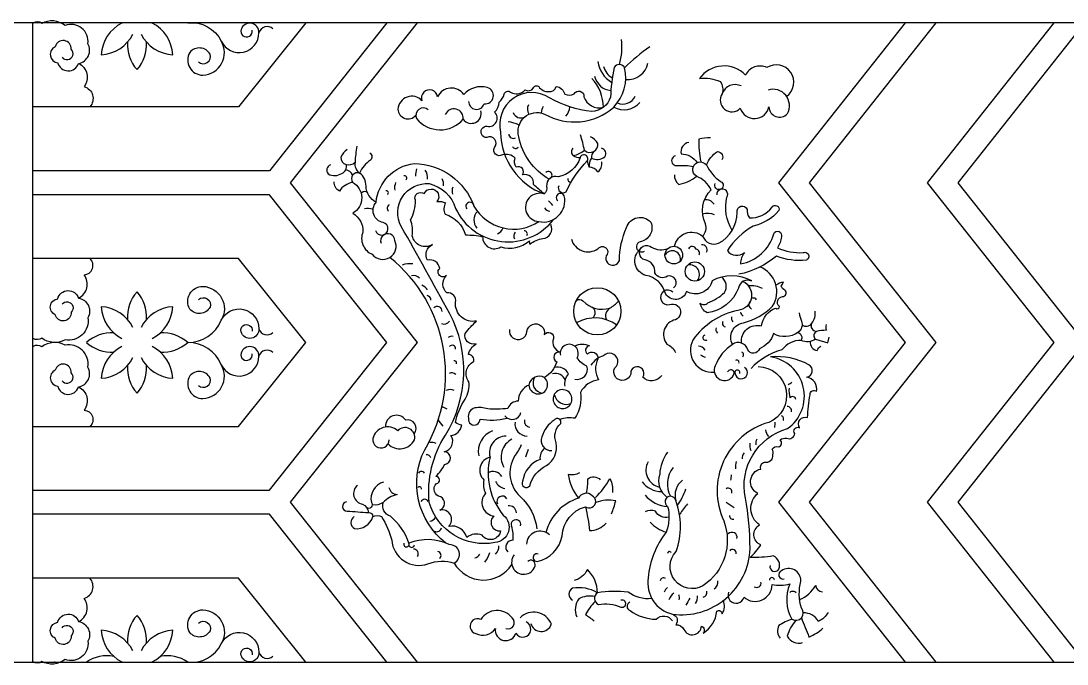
# Model space of a CAD drawing. Extents: x -66030 to 95157, y -13132 to 45879.
# Drawn here: x -56580 to -55925, y 4672 to 5074 of the extents above; entities that cross this region are included whole.
import ezdxf

# ---------------------------------------------------------------- set-up
doc = ezdxf.new("R2010")
doc.units = 0
doc.header["$LTSCALE"] = 100
doc.header["$MEASUREMENT"] = 0
doc.layers.add('3', color=11, linetype='CONTINUOUS')
doc.layers.add('4', color=121, linetype='CONTINUOUS')

# ---------------------------------------------------------------- blocks, each defined once
blk = doc.blocks.new('A$C792773B4')
at = {"layer": '3'}
blk.add_line((587, 0.65), (587, 400.65), dxfattribs=at)
for points in [[(808.48, 400.65), (735.07, 308.15), (587, 308.15)], [(757.67, 400.65), (757.67, 400.65), (715.59, 348.15), (587, 348.15)], [(827.53, 0.65), (748.25, 100.65), (827.53, 200.65), (748.25, 300.65), (827.53, 400.65)], [(1133.02, 0.65), (1053.73, 100.65), (1133.02, 200.65), (1053.73, 300.65), (1133.02, 400.65)], [(1152.16, 0.65), (1072.88, 100.65), (1152.16, 200.65), (1072.88, 300.65), (1152.16, 400.65)], [(1225.99, 0.65), (1146.7, 100.65), (1225.99, 200.65), (1146.7, 300.65), (1225.99, 400.65)], [(1245.13, 0.65), (1165.85, 100.65), (1245.13, 200.65), (1165.85, 300.65), (1245.13, 400.65)], [(587, 108.15), (735.07, 108.15), (808.48, 200.65), (735.07, 293.15), (587, 293.15)], [(587, 148.15), (715.59, 148.15), (757.67, 200.65), (715.59, 253.15), (587, 253.15)], [(1076.55, 202.74), (1084.3, 200.48), (1085.08, 203.9)], [(808.48, 0.65), (735.07, 93.15), (587, 93.15)], [(757.67, 0.65), (757.67, 0.65), (715.59, 53.15), (587, 53.15)]]:
    blk.add_lwpolyline(points, dxfattribs=at)
for points in [[(605.21, 379.18, 1.086152), (610.99, 384.15, 0.91975), (600.97, 385.69, 0.758314), (602.51, 375.68, 0.740247), (615.61, 375.3, 0.518222), (621.39, 387.62, 0.564224), (607.14, 399.05, 0.295307), (592.49, 400.27, 0.335042), (587.13, 400.52)], [(683.9, 400.65, -0.000652), (683.84, 400.65, -0.31825), (704.88, 389.12)], [(690.62, 376.2, 0.783034), (697.83, 381.04, 0.523758), (685.22, 382.19, 0.584749), (693.32, 367.94, 0.562351), (704.88, 389.12, 0.798974), (728.39, 394.44, 0.885566), (717.21, 396.44, 1.27175), (724.14, 396.05)], [(615.61, 375.3, -0.467092), (619.08, 360.77, -0.544967), (622.7, 348.15)], [(909.91, 302.8, -0.215803), (891.06, 329.26, -0.639219), (907.11, 343.6, 0.321972), (950.43, 347.99, 0.261578), (957.17, 372.56, 0.620977), (950.72, 372.65, 0.04418), (948.38, 354.13, -0.319376), (936.68, 345.25, -0.105425), (910.15, 353.77, 0.681496), (879.6, 332.19, 0.308467), (906.82, 293.58)], [(1058.49, 354.68, 0.974057), (1046.21, 372.65, 0.420215), (1032.79, 367.91, 0.475356), (1004.09, 365.76, -0.149166), (1017.05, 363.92, -0.214095), (1018.32, 356.32, 0.916461), (1029.58, 347.23, 0.769873), (1047.46, 348.13, 0.682835), (1059.04, 343.86, 0.676318), (1046.93, 358.64)], [(859.57, 351.48, 0.862677), (869.29, 350.02, 0.939589), (871.23, 360.22, 0.283466), (856.66, 355.85, 0.573284), (840.14, 354.39, 1.120878), (830.42, 351.97, 0.654976), (815.36, 346.62, 0.677782), (826.56, 342.8, 0.677782)], [(906.82, 293.58, 0.008373), (900.11, 299.51, 0.574032), (893.25, 305.49, 0.808674), (889.32, 310.34, -0.255163), (888.79, 316.06, 0.262395), (880.7, 317.99, -0.749406), (875.75, 322.58, 0.849179), (870.92, 328.86, -1.035585), (871.16, 335.98, 0.778848), (875.75, 344.8, 0.23028), (878.63, 351.05, 0.174543), (881.84, 356.09, -0.542597), (885.8, 357.3, 0.360688), (894.96, 358.66, 0.393637), (900.09, 359.85, -0.50903), (903.49, 360.86, 0.27297), (909.76, 357.62, 0.400228), (914.4, 360.86, -0.320123), (919.75, 355.96, 0.204885), (925.68, 356.18, -0.842056), (931.74, 354.44, 0.405241), (943.95, 347.82)], [(834.31, 346.14, 0.834493), (827.02, 340.8, 0.468129), (856.17, 340.31, 0.882429), (845, 343.23, 0.882429)], [(1010.94, 328.75, 0.075167), (1003.64, 327.87, 0.057152), (1004.84, 313.8)], [(783.66, 321.35, 0.146068), (779.71, 316.65, 0.328909), (782.91, 311.94, 0.272869), (788.56, 313.45, 0.272869)], [(789.69, 323.42, 0.032158), (788.56, 313.45, 0.299974), (791.38, 306.67)], [(997.38, 325.78, 0.453935), (992.61, 318.63, -0.245008), (1002.69, 313.22)], [(797.78, 319.28, -0.500278), (798.16, 314.76, 0.148829), (791.38, 306.67, 0.148829)], [(916, 298.72, 0.788903), (920.58, 294.96, -0.085168), (933.99, 314.47, 1.025917), (929.33, 316.51, -0.286822), (915.6, 304.4, 0.525544), (908.4, 298.38, -0.310609), (906.82, 293.58, 0.284525), (897.45, 291.23, 0.624344), (903.6, 276.32, 0.547762), (919.46, 292.41, 1.268879), (915.4, 289.34)], [(989.03, 317.44, 1.03755), (990.52, 311.48, -0.047032), (1000.25, 310.87)], [(1008.41, 311.78, -0.151524), (1015.27, 320.12, -0.560378), (1018.12, 314.91)], [(773.11, 311.75, 0.537872), (771.8, 306.11, 0.276461), (780.27, 306.48, 0.403399), (782.91, 311.94, 0.403399)], [(801.75, 288.35, -0.3556), (825.56, 312.63, -0.308922), (862.97, 285.92, 0.431748), (903.6, 276.32, 0.431748)], [(1005.99, 267.22, 0.29131), (1007.81, 274.83, -0.323101), (1011.39, 296.28, 0.18328), (1002.15, 304.63, -1.203891), (1008.41, 311.78, 0.135398), (1017.25, 301.41, -2.519329), (1013.86, 300.13)], [(787, 300.9, 0.196984), (778.76, 295.38, -0.291287), (775.56, 301.21)], [(801.31, 270.72, 1.725012), (806.13, 275.73, -0.588562), (801.75, 288.35, -0.265638), (795.44, 298.55, 0.243931), (791.38, 306.67, 0.746433), (787, 300.9, -0.585628), (787.18, 281.55, -0.268666), (793.49, 269.9, 0.414377), (799.32, 255.82, 0.898744), (813.41, 264.56, 1.143632), (804.8, 262.9)], [(988.44, 305.52, 0.265134), (991.12, 299.56, 0.118939), (1002.15, 304.63)], [(873.02, 128.86, 0.239628), (881.32, 92.59, -0.675966), (876.05, 75.45, -0.386314), (834.95, 100.52, -0.169133), (845.09, 142.67, 0.266163), (847.7, 218.94, 0.004998), (817.43, 273.29, -0.594531), (834.95, 300.04, -0.268624), (851.49, 284.57, 0.563727), (912.8, 277.65, 0.563727)], [(873.02, 128.86, 0.594564), (869.16, 114.69, 0.163892), (870.2, 106.34, 0.622652), (875.52, 92.08, 0.757747), (879.6, 82.86, -0.685139), (868.02, 80.02, 0.289805), (858.53, 78.6, 0.395429), (847.18, 85.61, 0.759168), (841.51, 95.77, 0.64729), (842.13, 104.1, -0.628988), (839.5, 112.37, 0.91372), (839.12, 116.89, 0.08014), (844.77, 124.41, 0.914949), (844.39, 132.31, 0.535465), (848.53, 142.46, 0.327764), (855.31, 148.86, -0.093034), (851.34, 150.5, -0.108461), (857.54, 165.2, 0.148004), (859.82, 175.94, -0.485122), (862.83, 188.73, 0.449232), (859.45, 193.24, -0.168652), (864.23, 199.89, -0.590705), (857.36, 206.31, -0.030503), (864.45, 214.06, -0.490712), (851.38, 225.79, 0.532923), (846.04, 231.64, -0.428969), (845.78, 242.58, -1.004927), (841.49, 247.04, 0.445816), (833.96, 252.14, -0.459548), (836.98, 261.88, -0.523245), (824.35, 267.42, 0.123172), (823.25, 277.38, 0.137572), (826.29, 289.61, -0.752321), (831.84, 293.82, -1.160779), (839.81, 288.92, -0.098966), (845.2, 288.11, 0.260601), (844.93, 280.85, -0.262377), (857.59, 267.93, -0.062723), (868.36, 266.85, 0.599069), (879.68, 260.43, 0.245761), (897.65, 264.2, 0.216262), (897.98, 262.27, -0.139209), (906.06, 265.64, 0.52335), (910.94, 274.47)], [(1024.49, 270.79, -0.194814), (1021.23, 291.52, 1.343355), (1014.87, 293.06, 1.343355)], [(988.47, 260.84, -0.569516), (1005.99, 267.22, 0.418914), (1016.03, 262.71, 0.271823), (1027.69, 282.05, -0.936038), (1033.84, 283.97, 0.168399), (1035.27, 278.61, 0.242951), (1049.34, 285.2, -0.937373), (1053.73, 283.16, -0.15448), (1037.55, 273.38, 0.119644), (1021.48, 258.15, 0.426325), (1032.19, 256.91, 0.148862), (1029.72, 249.91, 0.292053), (1050.49, 268.67, -0.989285), (1055.26, 266.79, -0.11046), (1052.86, 259.86, 0.119783), (1068.92, 256.87, -1.008323), (1070.92, 252.27, -0.12896), (1052.26, 254.73, -0.11994), (1028.75, 243.31)], [(923.9, 265.27, 0.507488), (940.45, 259.24, -1.073586), (945.69, 254.85, 1.0097), (953.93, 251.97, -0.102468), (958.46, 272.56, -0.592638), (973.62, 275.88, -0.488085), (966.83, 263.71, 1.16132), (969.74, 257.9, 1.16132)], [(1036.73, 239.17, 0.259443), (1012.01, 239.21, -0.502415), (995.95, 232.62, -0.646716), (982.76, 231.21, 0.294687), (970.49, 242.63, -0.599743), (966.94, 258.99)], [(987.83, 234.77, 0.837669), (983.94, 242.15, -0.470205), (976.17, 244.15, 0.386678), (969.99, 252.38, -1.306871), (974.11, 260.2, 0.219489), (984.36, 259.5)], [(1003.73, 255.44, 0.562806), (1001.98, 258.95, 0.697182), (997.21, 259.2, 0.697182)], [(615.61, 228.44, 0.467092), (619.08, 242.96, 0.661983), (622.7, 253.15)], [(845.4, 75.12, -0.356373), (832.12, 133.56, 0.374056), (810.3, 253.86)], [(1024.74, 199.48, -0.523383), (1031.54, 212.99, 0.128902), (1049.77, 223.35, 0.470813), (1041.9, 247.96, 0.470813)], [(690.62, 227.53, -0.783034), (697.83, 222.7, -0.523758), (685.22, 221.54, -0.584749), (693.32, 235.79, -0.562351), (704.88, 214.61, -0.798974), (728.39, 209.29, -0.885566), (717.21, 207.29, -1.27175), (724.14, 207.68)], [(1031.24, 238.91, -0.755801), (1028.02, 220.73, 0.187925), (999.89, 202.2, 0.584248), (1013.26, 182.05, 0.584248)], [(1036.72, 239.01, 0.536519), (1028.53, 234.67, -0.271201), (1008.75, 219.21, -0.217414), (1004.44, 225.29, 0.433636), (1009.26, 225.55, 0.106559), (1019.65, 231.88, 0.389139), (1017.93, 241.58)], [(1030.35, 200.29, -0.537319), (1042.91, 210.98, -0.286473), (1051.72, 222.21, 0.720631), (1054.04, 223.2, -0.6728), (1056.03, 229.34, 0.650021), (1057.53, 233.49, -0.203481), (1055.04, 235.98, 0.061442), (1056.58, 238.46, 0.10118), (1051.91, 236.53, 0.10118)], [(605.21, 224.55, -1.086152), (610.99, 219.58, -0.91975), (600.97, 218.04, -0.758314), (602.51, 228.05, -0.740247), (615.61, 228.44, -0.518222), (621.39, 216.11, -0.518414), (607.14, 202.25, -0.295333), (592.49, 203.46, -0.335042), (587.13, 203.21)], [(987.47, 232.12, 1.696999), (985.24, 224.39, -1.014769), (988.94, 214.92, 0.55355), (983.59, 199.69, -0.213859), (988.94, 194.33)], [(927.01, 226.99, -0.386302), (931.13, 226.64, 0.286174), (947.95, 222.19, 0.076296), (953.46, 226.55)], [(1066.49, 219.15, 0.051611), (1067.81, 213.99, -0.364553), (1065.58, 206.99, -0.450768), (1067.66, 201.94, 0.249362), (1055.64, 196.03, 0.143898), (1036.33, 184.33, 0.143898)], [(1074.3, 212.66, 0.20987), (1076.42, 220.34, 0.20987)], [(704.88, 186.69, 0.302356), (683.84, 200.65, 0.302356), (704.88, 214.61)], [(885.17, 208.86, 1.039575), (896.07, 207.44, -1.057365), (906.97, 205.5, -0.862537), (912.63, 203.07, 0.415166), (916.82, 194.58, 0.907467), (914.79, 188.52, -0.172658), (907.12, 178.65)], [(1068.24, 211.82, 0.463256), (1074.3, 212.66, 0.569926), (1077.22, 207.63, 0.498823), (1076.55, 202.74, -0.265063), (1067.66, 201.94)], [(1083.24, 211.91, 0.186687), (1083.45, 208.34, 0.026068), (1077.22, 207.63, 0.026068)], [(1065.58, 206.99, -0.294449), (1050.37, 206.19, -0.227506), (1041.52, 196.73, -0.670678), (1034.2, 196.13, 0.525628), (1024.74, 199.48, 0.161286), (1013.96, 186.14, 0.992661), (1025.35, 180.25, 1.1231), (1021.63, 182.2, 1.1231)], [(605.21, 176.75, 1.086152), (610.99, 181.72, 0.91975), (600.97, 183.26, 0.758314), (602.51, 173.25, 0.740247), (615.61, 172.86, 0.518222), (621.39, 185.18, 0.518414), (607.14, 199.05, 0.295333), (592.49, 197.84, 0.335042), (587.13, 198.09)], [(690.62, 173.77, 0.783034), (697.83, 178.6, 0.523758), (685.22, 179.76, 0.584749), (693.32, 165.51, 0.562351), (704.88, 186.69, 0.798974), (728.39, 192.01, 0.885566), (717.21, 194, 1.27175), (724.14, 193.62)], [(926.04, 198.32, -0.279909), (935.28, 198.49, 0.701642), (933.93, 193.37, -0.736943), (940.52, 190.4, 0.264491), (940.95, 177.23, 0.255616), (929.62, 169.38, -0.18175), (926.11, 153.21, 0.136544), (916.69, 152.42)], [(926.11, 177.74, 0.588624), (933.66, 185.82, -0.142857), (927.46, 190.95, 1.462233), (917.01, 192.63)], [(1073.32, 201.32, 0.406566), (1077.72, 195.64, -0.180884), (1080.05, 198.36)], [(980.42, 179.97, -0.479864), (968.57, 179.02, 1.435164), (960.99, 180.92, -1.110316), (951.04, 184.71, 1.076773), (943.93, 192.29, 0.180369), (936.13, 186.48, 0.180369)], [(1040.76, 185.62, -0.813101), (1047.35, 150.65, 0.460512), (1019.2, 89.05, -0.351915), (1006.22, 48.42, -0.86004), (989.42, 69.86, 0.178162), (989.22, 101.72, 1.516207), (984.12, 98.08, -0.155547), (983.21, 81.92, 0.149476), (972, 53.41, 0.394471), (987.13, 30.64, 0.444685), (1035.67, 71.79, 0.049261), (1032.74, 103.29, -0.394016), (1059.11, 146.74, 0.676998), (1048.5, 191.66)], [(920.07, 173.24, -0.250144), (922.08, 180.79, 0.392357), (913.17, 184.94, 0.392357)], [(1029.3, 181.25, 1.471842), (1026.31, 181.14, 1.542858), (1032.21, 185.05)], [(1035.73, 66.1, 0.038451), (1042.53, 73.97, -0.635728), (1041.61, 86.5, -0.493889), (1040.59, 106.24, -0.715084), (1042.36, 121.46, -0.419485), (1044.75, 125.79, 0.516387), (1049.98, 130.43, 0.164035), (1049.54, 133.86, -0.34609), (1053.42, 135.36, 0.658835), (1054.47, 139.69, -0.209072), (1058.65, 140.74, 0.496094), (1063.75, 143.63, -0.841926), (1066.67, 147.31, -0.716396), (1071.71, 153.67, -0.029684), (1073.21, 167.92, -0.718026), (1077.35, 169.91, 0.423761), (1071.15, 178.99, 0.423761)], [(615.61, 172.86, -0.467092), (619.08, 158.33, -0.661983), (622.7, 148.15)], [(897.33, 174.04, 0.300142), (890.6, 163.93, 0.314412), (884.16, 159.45, -0.065087), (871.54, 159.17, 0.109514), (863.5, 159.74, 0.38577), (859.49, 153.28, 1.104461), (866.78, 152.72, 0.10526), (883.6, 153.28)], [(923.54, 162.41, 0.755259), (915.32, 170.35, 0.387965)], [(825.51, 143.53, 0.734728), (820.29, 152.07, 0.755951), (807.51, 147.71)], [(907.14, 134.51, 0.262233), (904.31, 127.52, 0.27118), (893.41, 113.78, 0.943079), (897.89, 110.98, -0.215272), (908.26, 123.59, 0.309021), (914.42, 137.94, -0.320868), (917.21, 149.98, 0.875581), (913.17, 152.14, 0.187096), (905.46, 141.52, 0.567526), (911.63, 133.11, 0.567526)], [(809.23, 137.2, 0.513577), (825.7, 139.8, 0.788794), (815.27, 145.41, 0.566761), (799.71, 140.52, 1.060937), (809.94, 139.68)], [(984.09, 132.12, 0.141569), (979.15, 118.27, 0.342712), (983.91, 103.76, 0.342712)], [(888.32, 129.33, 0.362122), (891.95, 104.28, -0.18907), (902.2, 83.98)], [(928.89, 119.19, -0.23595), (921.95, 118.13, 0.141319), (928.36, 103.19, 0.141319)], [(790.01, 111.27, 0.643061), (793.23, 99.55, -0.228597), (796.97, 94.27)], [(806.34, 113.34, 0.389143), (798.75, 100.47, -0.911591), (795.7, 97.34)], [(933.35, 106.33, 0.052005), (934.24, 115.36, -0.409568), (941.98, 114.7)], [(938.9, 103.56, 0.060631), (947.98, 115.29, -0.162364), (949.58, 106.76)], [(809.79, 109.89, 0.343058), (814.85, 105.53, 0.14484), (806.11, 100.47, 0.14484)], [(903.06, 68.27, 1.243995), (902.45, 63.7, 0.306499), (918.17, 79.71, -0.320708), (932.63, 97.85, 1.073346), (936.9, 104.79, 0.526427), (928.36, 103.19, 0.259696), (907.94, 81.79)], [(783.12, 100.93, 0.918987), (783.58, 95.19, 0.004991), (796.97, 94.27)], [(796.91, 94.27, -0.400875), (799.67, 91.74, -0.219518), (805.19, 91.74, -0.069741), (811.49, 76.94, 0.486205), (834.16, 62.09, -0.176019), (850.6, 62.64, 0.795292), (847.53, 74.17, 0.21402), (822.28, 75.03, 0.130825), (810.71, 91.97, -0.412467), (806.11, 100.47, -0.173498), (799.28, 99.05)], [(948.96, 93.49, 0.044574), (951.63, 101.49, 0.161684), (939.18, 100.45, 0.161684)], [(787.94, 91.74, 0.551464), (788.17, 84.16, 0.366606), (799.67, 91.74)], [(932.63, 97.85, -0.03463), (935.3, 82.92, 0.212919), (945.63, 87.65, 0.212919)], [(984.96, 91.42, -0.347469), (976.43, 95.04, 0.190266), (970, 94.79, 0.190266)], [(888.2, 67.84, 1.210479), (901.17, 60.83, 0.805593), (896.57, 63.55)], [(1048.17, 61.11, 0.875887), (1053.69, 58.83, 0.414377), (1050.23, 67.06, -0.04165), (1035.73, 66.1)], [(1022.26, 44.44, 1.066821), (1031.9, 41.3, 0.647154), (1049.45, 49.19, 0.109632), (1060.59, 49.54, 0.238039), (1061.92, 27.5, 0.857846), (1067.77, 34.4, -0.133844), (1067.5, 51.39, 0.609986), (1055.37, 57.86, 0.967769), (1057.08, 52.72)], [(615.61, 26, 0.467092), (619.08, 40.53, 0.544967), (622.7, 53.15)], [(940.19, 44.09, 0.208486), (933.88, 58.56, -0.222813), (925.64, 51.66)], [(940.19, 44.09, 0.173277), (924.58, 46.88, 0.592057), (924.58, 39.45)], [(1066.69, 39.81, 0.171294), (1076.75, 48.7, 0.414112), (1081, 44.72, 0.414112)], [(938.49, 41.7, 0.175594), (928.57, 40.24, 0.270575), (927.24, 29.09, 0.270575)], [(974.12, 40.43, -0.195425), (959.38, 44.49, 0.065116), (940.19, 44.09, 0.579329), (940.82, 36.67, -0.143747), (954.88, 35.11, 1.480998), (954.81, 39.32, 1.480998)], [(987.13, 30.64, -0.551492), (989.19, 23.97, -0.326189), (994.35, 21.06, 0.790701), (1005.22, 23.21, -0.503503), (1006.41, 18.7, 0.218985), (1014.94, 32.47, -0.653162), (1018.14, 30.85, 0.275397), (1018.84, 39.37, 0.275397)], [(690.62, 25.09, -0.783034), (697.83, 20.26, -0.523758), (685.22, 19.11, -0.584749), (693.32, 33.35, -0.562351), (704.88, 12.17, -0.798974), (728.39, 6.85, -0.885566), (717.21, 4.86, -1.27175), (724.14, 5.24)], [(882.91, 21.75, 0.881382), (886.76, 28.27, 0.538357), (867.32, 27.27, 1.147213), (864.22, 18.54, 0.383615), (876.37, 21.61, 0.932003), (889.17, 18.84, 1.392305), (895.52, 25.89, 1.392305)], [(938.51, 38.45, 0.047702), (932.66, 30.48, -0.009033), (938.24, 26.5)], [(960.53, 38.19, 0.69994), (960.59, 32.93, 0.159437), (976.91, 27.5, -0.491182), (987.13, 26.46)], [(605.21, 22.11, -1.086152), (610.99, 17.14, -0.91975), (600.97, 15.6, -0.758314), (602.51, 25.61, -0.740247), (615.61, 26, -0.518222), (621.39, 13.68, -0.564224), (607.14, 2.25, -0.295307), (592.49, 1.02, -0.335042), (587.13, 0.77)], [(898.49, 24.85, 0.741302), (911.37, 24.32, 0.55283), (891.82, 28.32, 0.55283)], [(1061.92, 27.5, 0.064845), (1053.69, 23.52, 0.297434), (1054.48, 15.55)], [(1064.31, 26.82, 0.115686), (1059, 16.88, 0.370255), (1068.56, 12.9)], [(1067.8, 28.44, 0.005231), (1072.55, 16.35, 0.085878), (1081.31, 21.92)], [(1084.5, 31.75, -0.178867), (1078.39, 26.17, 0.293514), (1068.89, 31.4, 0.293514)], [(683.9, 0.65, 0.000652), (683.84, 0.65, 0.31825), (704.88, 12.17)], [(600.95, 0.65, 0.007316), (600.55, 0.65)]]:
    blk.add_lwpolyline(points, format="xyb", dxfattribs=at)
for centre, radius in [((987.99, 255.33), 5.53), ((1001.15, 245.08), 6.02), ((940.12, 220.17), 14.78)]:
    blk.add_circle(centre, radius, dxfattribs=at)
for centre, radius, start, end in [((653.49, 379.32), 23.8, 116.96047, 176.75137), ((650.79, 379.32), 23.8, 3.24863, 63.03953), ((628.37, 404.43), 23.8, 273.24863, 333.03953), ((675.9, 404.43), 23.8, 206.96047, 266.75137), ((733.48, 393.08), 5.27, 45.18335, 165.05773), ((669.9, 387.23), 23.8, 176.75137, 221.75137), ((634.38, 387.23), 23.8, 318.24863, 3.24863), ((911.98, 386.2), 43.56, 344.56032, 5.41257), ((1042.45, 286.23), 121.35, 124.92805, 134.65169), ((958.14, 378.8), 17.8, 187.42917, 239.6471), ((955.01, 376.23), 11.36, 194.2512, 241.23252), ((959.18, 378.09), 12.89, 264.39546, 348.21414), ((949.41, 369.64), 11.26, 192.02651, 266.0072), ((917.74, 347.62), 26.21, 0.43971, 43.78165), ((1026.36, 353.49), 8.53, 63.93064, 160.57205), ((956.11, 358.39), 8.52, 246.27651, 334.65751), ((902.13, 346.7), 5.77, 153.18512, 211.80227), ((918.42, 342.67), 13.46, 154.76556, 172.33155), ((909.89, 350), 13.2, 323.65773, 351.75167), ((956.85, 359.42), 13.11, 240.69421, 319.54408), ((861.24, 344.07), 6.31, 216.54797, 14.54709), ((892.34, 346.45), 5.27, 201.42229, 296.67472), ((879.51, 311.17), 28.06, 65.33433, 80.25056), ((887.59, 331.23), 2.85, 182.56979, 297.96789), ((855.37, 306.05), 78.13, 10.95514, 18.32266), ((931.64, 320.3), 10.02, 28.89232, 65.46109), ((888.94, 324.03), 2.01, 201.83216, 328.64578), ((926.72, 320.03), 2.83, 130.25468, 236.56578), ((921.47, 334.6), 17.33, 282.2786, 307.74308), ((935.44, 324.4), 4.85, 226.20773, 300.29836), ((935.67, 324.46), 4.79, 297.53304, 10.35898), ((941.99, 318.81), 3.47, 324.76854, 77.86675), ((928.24, 320.67), 4.3, 224.20643, 284.73673), ((873.21, 297.98), 62.98, 11.41704, 15.17954), ((943.53, 311.16), 8.62, 146.02697, 184.76235), ((942.79, 316.09), 6.4, 139.95646, 181.04901), ((939.91, 323.44), 8.26, 244.72506, 306.54122), ((781.75, 302.78), 5.98, 27.54526, 80.96497), ((844.56, 304.79), 18.14, 165.64276, 180.09933), ((824.55, 303.39), 9.44, 356.86568, 33.01315), ((934.38, 302.73), 7.73, 37.52023, 85.80565), ((936.79, 312.39), 6.2, 306.94291, 11.90362), ((819.44, 303.57), 1.43, 311.31573, 105.31246), ((837.45, 299.85), 6.44, 349.87783, 29.86457), ((909.52, 305.36), 2.26, 293.45057, 132.39113), ((923.53, 302.75), 1.87, 161.34293, 269.86703), ((794.71, 292.57), 2.54, 52.20097, 136.93171), ((808.11, 294.29), 1.28, 306.04521, 107.11033), ((821.85, 297.4), 8.59, 156.70632, 190.12249), ((858.22, 295.23), 8.95, 163.46544, 191.55272), ((860.42, 285.89), 2.55, 0.83202, 220.00569), ((897.44, 275.73), 18.18, 35.66253, 48.34355), ((1008.2, 284.12), 5.87, 31.56674, 100.06947), ((796.22, 275.02), 9.53, 70.76421, 101.25837), ((811.25, 284.63), 2.53, 119.7204, 224.01041), ((870.5, 277.36), 7.6, 135.13701, 221.86353), ((911.39, 287.9), 5.24, 215.74631, 259.3402), ((1009.1, 267.66), 13.68, 71.09731, 103.0987), ((876.1, 273.85), 5.33, 286.08112, 343.64267), ((891.78, 267.3), 3.92, 143.62067, 208.20352), ((894.37, 268.53), 1.99, 329.89725, 92.05855), ((986.97, 252.88), 5.19, 343.57358, 148.77674), ((1005.72, 258.62), 3.12, 332.86237, 98.84321), ((823.02, 235.43), 14.53, 83.28281, 109.74955), ((998.1, 243.23), 5.98, 318.92283, 102.1532), ((825.29, 237.44), 5.05, 44.697, 105.18203), ((827.68, 229.34), 7.62, 34.26749, 69.18325), ((1035.48, 217.43), 18.78, 64.75414, 92.63828), ((669.9, 216.5), 23.8, 138.24863, 183.24863), ((634.38, 216.5), 23.8, 356.75137, 41.75137), ((833.33, 227.33), 2.72, 357.43058, 84.42975), ((653.49, 224.41), 23.8, 183.24863, 243.03953), ((628.37, 199.3), 23.8, 26.96047, 86.75137), ((675.9, 199.3), 23.8, 93.24863, 153.03953), ((650.79, 224.41), 23.8, 296.96047, 356.75137), ((839.92, 220.07), 3.12, 359.44414, 134.18179), ((934.71, 219.2), 4.07, 308.51778, 62.36996), ((1038.14, 224.31), 3.16, 135.76703, 242.41685), ((1037.65, 225.8), 2.71, 37.38838, 97.87365), ((938.57, 193.03), 23.02, 53.79082, 119.65242), ((950.95, 217.41), 5.64, 122.09733, 207.17972), ((1027.71, 216.09), 3.7, 171.92075, 221.4953), ((1034.28, 220.98), 4.8, 197.0306, 232.01621), ((844.27, 215.98), 3.84, 245.12078, 329.0667), ((1017.4, 208.89), 3.18, 160.92391, 228.33341), ((1020.56, 212.64), 2.19, 148.4179, 256.10248), ((636.29, 182.89), 23.8, 86.75137, 131.75137), ((667.99, 182.89), 23.8, 48.24863, 93.24863), ((733.48, 210.65), 5.27, 194.94227, 314.81665), ((848.98, 200.89), 3.65, 73.45027, 126.55474), ((1007.89, 203.7), 1.69, 106.34372, 306.81196), ((636.29, 218.41), 23.8, 228.24863, 273.24863), ((653.49, 176.88), 23.8, 116.96047, 176.75137), ((650.79, 176.88), 23.8, 3.24863, 63.03953), ((667.99, 218.41), 23.8, 266.75137, 311.75137), ((849.28, 196.75), 2.16, 355.21548, 142.06492), ((1003.3, 193.49), 4.86, 28.68985, 88.81111), ((628.37, 202), 23.8, 273.24863, 333.03953), ((675.9, 202), 23.8, 206.96047, 266.75137), ((733.48, 190.65), 5.27, 45.18335, 165.05773), ((1010.63, 201.36), 10.23, 234.82409, 254.27393), ((1029.77, 192.92), 1.89, 318.17071, 64.46146), ((1052.37, 149.74), 42.1, 61.42386, 95.28271), ((669.9, 184.8), 23.8, 176.75137, 221.75137), ((634.38, 184.8), 23.8, 318.24863, 3.24863), ((850.68, 187.75), 1.49, 343.63995, 106.39203), ((1027.36, 188.24), 1.43, 335.58784, 123.24117), ((1070.53, 183.08), 4.14, 278.59342, 61.42386), ((848.99, 177.78), 3.86, 47.42835, 114.40105), ((903.79, 173.02), 6.54, 59.37704, 171.08089), ((903.19, 174.29), 5.87, 182.44717, 48.01076), ((906.22, 175.31), 6.35, 145.21158, 265.24635), ((913.98, 174.84), 6.47, 19.66813, 106.5068), ((848.07, 166.23), 4.99, 59.67285, 120.32715), ((918.38, 165.29), 5.91, 121.1714, 330.83602), ((1053.84, 186.82), 13.61, 294.54742, 306.35588), ((1071.8, 170.08), 11.79, 169.7821, 200.61255), ((920.74, 169.53), 7.65, 190.20357, 291.46847), ((1062.39, 164.85), 1.94, 6.66686, 146.35622), ((855.45, 180.36), 23.29, 236.99392, 245.75875), ((1058.69, 157.72), 2.97, 351.33347, 85.43254), ((848.58, 154.94), 8.28, 195.35722, 232.43377), ((886.86, 158.17), 5.67, 217.29725, 346.40721), ((896.34, 149.83), 7.75, 173.08177, 269.05947), ((898.4, 151.56), 3.92, 171.18934, 262.58108), ((1036.58, 150.4), 14.82, 348.68377, 1.37121), ((1054.75, 152.86), 1.97, 325.48817, 71.40099), ((879.55, 132.46), 13.88, 110.76625, 191.27136), ((1054.54, 147.55), 9.37, 189.10252, 217.77809), ((835.66, 128.09), 10.06, 68.54757, 92.2902), ((883.01, 131.7), 10.38, 89.841, 195.86603), ((892.41, 129.03), 12.47, 117.33557, 210.26894), ((1053.92, 137.56), 18.41, 179.55861, 194.27139), ((1044.48, 137.7), 5.24, 150.87608, 190.93333), ((869.93, 144.8), 24.04, 319.93398, 340.54875), ((831.94, 154.27), 68.2, 338.42788, 342.67197), ((1035.41, 128.37), 4.63, 135.69119, 187.41967), ((833.28, 127.52), 2.89, 21.08729, 93.13133), ((981.17, 120.62), 10.63, 149.95108, 258.41711), ((1037.78, 122.91), 11.28, 162.98467, 186.29771), ((830.09, 117.81), 2.19, 32.49814, 147.50186), ((874.92, 113.66), 6.29, 29.6693, 122.04163), ((1000.98, 112.12), 16.96, 142.35591, 207.0989), ((884.37, 117.95), 9, 208.55053, 256.09189), ((980.5, 123), 15.6, 217.33079, 269.50635), ((1000.72, 105.03), 11.97, 127.14031, 196.05323), ((1012.43, 117.42), 11.59, 345.52156, 1.7909), ((828.78, 109.09), 1.34, 351.91009, 141.71585), ((985.14, 117.72), 19.67, 219.63251, 267.00749), ((965.75, 117.73), 30.94, 321.63303, 343.86056), ((1022.08, 107.22), 2.29, 338.33216, 125.11862), ((832.13, 100.32), 2.27, 18.98161, 165.91714), ((880.66, 101.22), 3.34, 30.337, 205.76456), ((884.78, 93.8), 4.74, 3.43869, 95.86377), ((1040.74, 62.52), 57.84, 139.95772, 147.8375), ((1046.4, 133.93), 41.93, 232.30359, 240.34578), ((1025.05, 92.33), 2.3, 177.74566, 280.45714), ((834.49, 93.98), 5.26, 279.60613, 327.74448), ((889.21, 86.72), 3.02, 345.99644, 200.34987), ((868.6, 79.08), 18.97, 353.28465, 20.34987), ((989.45, 103.17), 22.14, 222.5595, 253.62279), ((839.53, 85.49), 3.24, 246.8073, 346.29725), ((904.34, 74.04), 8.55, 46.61118, 177.69919), ((1024.4, 78.73), 3.17, 345.402, 138.47949), ((820.68, 74.41), 1.72, 153.09074, 21.45121), ((823.93, 74.26), 1.83, 154.84901, 353.40766), ((871.48, 73.27), 7.08, 314.79323, 1.58198), ((887.14, 72.56), 4.31, 86.1098, 224.05624), ((825.09, 68.34), 3.04, 327.10677, 91.02958), ((839.92, 67.47), 2.41, 310.59599, 77.49156), ((863.02, 69.69), 3.8, 275.88934, 337.81981), ((858.95, 72.71), 14.28, 318.72258, 346.14562), ((985.24, 68.56), 1.28, 32.368, 181.81953), ((1024.71, 68.93), 2.26, 349.38977, 141.74639), ((868.92, 73.13), 21.11, 209.81339, 327.08311), ((981.52, 51.35), 2.09, 49.40003, 176.24441), ((1049.41, 51.86), 1.66, 12.41087, 173.94523), ((989.06, 41.69), 7.59, 132.08251, 158.87073), ((1010.1, 50.91), 5.43, 304.11079, 6.05529), ((1039.89, 50.04), 2.67, 234.45647, 11.73697), ((997.78, 33.39), 14.38, 133.13409, 153.89695), ((986.6, 40.71), 4.9, 348.26902, 25.15803), ((1398.86, -179.49), 457.38, 151.23397, 151.85342), ((995.12, 41.61), 7.71, 326.47969, 3.36735), ((1005.85, 44.19), 2.87, 278.16925, 15.75383), ((1062.46, 42.22), 2.72, 37.47792, 132.13902), ((669.9, 14.06), 23.8, 138.24863, 183.24863), ((634.38, 14.06), 23.8, 356.75137, 41.75137), ((628.37, -3.14), 23.8, 26.96047, 86.75137), ((653.49, 21.98), 23.8, 183.24863, 243.03953), ((675.9, -3.14), 23.8, 93.24863, 153.03953), ((650.79, 21.98), 23.8, 296.96047, 356.75137), ((733.48, 8.21), 5.27, 194.94227, 314.81665), ((633.18, -17.52), 22.19, 78.4166, 125.04179), ((671.1, -17.52), 22.19, 54.95821, 101.5834)]:
    blk.add_arc(centre, radius, start, end, dxfattribs=at)
at = {"layer": '4'}
blk.add_lwpolyline([(2096.62, 400.65), (0, 400.65), (0, 0.65), (2096.62, 0.65)], dxfattribs=at)

msp = doc.modelspace()

# ---------------------------------------------------------------- block references
at = {"layer": '4'}
msp.add_blockref('A$C792773B4', (-57159.04, 4672.56), dxfattribs=at)

doc.saveas('drawing.dxf')
